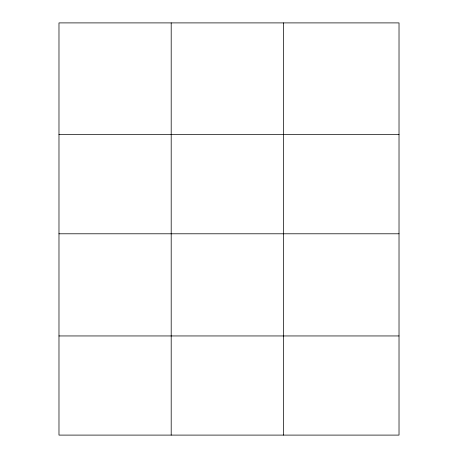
<?xml version="1.0" encoding="UTF-8"?>
<svg xmlns="http://www.w3.org/2000/svg" width="458" height="458" viewBox="0 0 458 458"><rect width="100%" height="100%" fill="white"/><g stroke="black" fill="none" stroke-linecap="round" stroke-linejoin="round"><path stroke-width="0.69" d="M399.021 233.792L399.021 22.9L58.979 22.9L58.979 435.1L399.021 435.1L399.021 233.792L58.979 233.792M58.979 134.641L399.021 134.641M58.979 335.949L399.021 335.949M283.405 22.9L283.405 435.1M171.195 22.9L171.195 435.1"/></g></svg>
